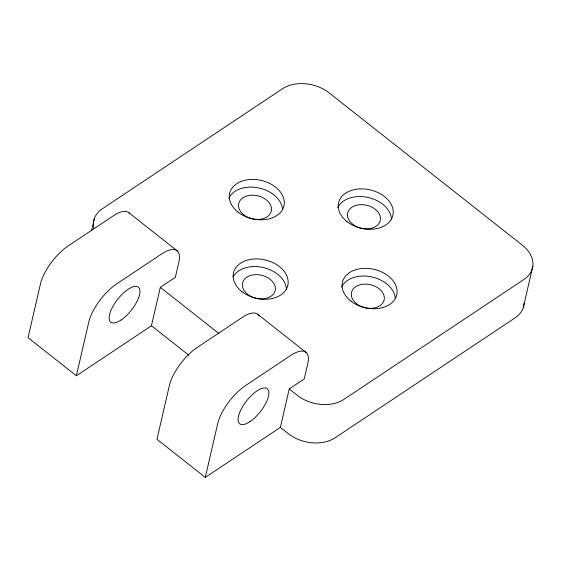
<?xml version="1.0" encoding="UTF-8"?>
<svg xmlns="http://www.w3.org/2000/svg" width="561" height="561" viewBox="0 0 561 561"><rect width="100%" height="100%" fill="white"/><g stroke="black" fill="none" stroke-linecap="round" stroke-linejoin="round"><path stroke-width="0.84" d="M91.485 230.837L94.248 218.881M76.394 375.772L88.806 321.986A33.457 13.127 -51.8 0 1 116.646 283.929L161.68 253.923A33.457 13.127 -51.8 0 1 178.875 261.973L175.327 277.337L160.32 287.344L151.449 325.766L76.394 375.772L28.05 337.666L40.469 283.88A33.457 13.127 -51.8 0 1 68.309 245.823L113.343 215.817A33.457 13.127 -51.8 0 1 129.871 213.832M205.298 477.39L217.717 423.597A33.457 13.127 -51.8 0 1 245.557 385.54L290.591 355.534A33.457 13.127 -51.8 0 1 307.786 363.584L304.237 378.956L289.231 388.955L280.36 427.377L205.298 477.39L156.961 439.284L169.38 385.491A33.457 13.127 -51.8 0 1 197.22 347.434L242.254 317.428A33.457 13.127 -51.8 0 1 259.091 315.962M523.259 307.701L532.817 266.265M129.121 212.935L177.465 251.04M258.032 314.546L306.376 352.652M160.32 287.344L219.035 333.627M289.231 388.955L297.281 395.309A33.457 23.66 13 0 0 343.97 399.362L524.107 279.336A33.457 23.66 13 0 0 522.452 245.276L329.09 92.853A33.457 23.66 13 0 0 282.4 88.806L102.263 208.832A33.457 23.66 13 0 0 93.862 228.187M151.449 325.766L189.001 355.365M280.36 427.377L288.417 433.73A33.457 23.66 13 0 0 335.099 437.783L515.236 317.757A33.457 23.66 13 0 0 524.086 303.136M341.621 287.12A27.882 19.719 13 0 1 371.627 276.875A27.882 19.719 13 0 1 395.323 298.613M337.764 207.661A27.882 19.719 13 0 1 367.771 197.409A27.882 19.719 13 0 1 391.466 219.148M233.081 276.889A27.882 19.719 13 0 1 263.284 267.555A27.882 19.719 13 0 1 286.383 289.16M228.825 198.208A27.882 19.719 13 0 1 258.831 187.963A27.882 19.719 13 0 1 282.527 209.695M249.925 421.648A22.307 8.752 -51.8 0 0 268.249 389.93A22.307 8.752 -51.8 0 0 242.247 407.258A22.307 8.752 -51.8 0 0 249.925 421.648M121.015 320.029A22.307 8.752 -51.8 0 0 139.338 288.319A22.307 8.752 -51.8 0 0 113.336 305.64A22.307 8.752 -51.8 0 0 121.015 320.029M350.821 301.04A27.882 19.719 13 0 0 396.41 296.04A27.882 19.719 13 0 0 361.522 268.537A27.882 19.719 13 0 0 350.821 301.04M346.964 221.581A27.882 19.719 13 0 0 392.553 216.574A27.882 19.719 13 0 0 357.666 189.071A27.882 19.719 13 0 0 346.964 221.581M241.882 291.594A27.882 19.719 13 0 0 287.47 286.587A27.882 19.719 13 0 0 252.583 259.091A27.882 19.719 13 0 0 241.882 291.594M238.025 212.128A27.882 19.719 13 0 0 283.614 207.121A27.882 19.719 13 0 0 248.726 179.625A27.882 19.719 13 0 0 238.025 212.128M352.694 224.26A16.732 11.83 13 0 0 380.049 221.258A16.732 11.83 13 0 0 359.117 204.758A16.732 11.83 13 0 0 352.694 224.26M356.551 303.725A16.732 11.83 13 0 0 383.906 300.724A16.732 11.83 13 0 0 362.974 284.224A16.732 11.83 13 0 0 356.551 303.725M247.611 294.273A16.732 11.83 13 0 0 274.967 291.271A16.732 11.83 13 0 0 254.035 274.771A16.732 11.83 13 0 0 247.611 294.273M243.755 214.814A16.732 11.83 13 0 0 271.11 211.813A16.732 11.83 13 0 0 250.178 195.312A16.732 11.83 13 0 0 243.755 214.814"/></g></svg>
